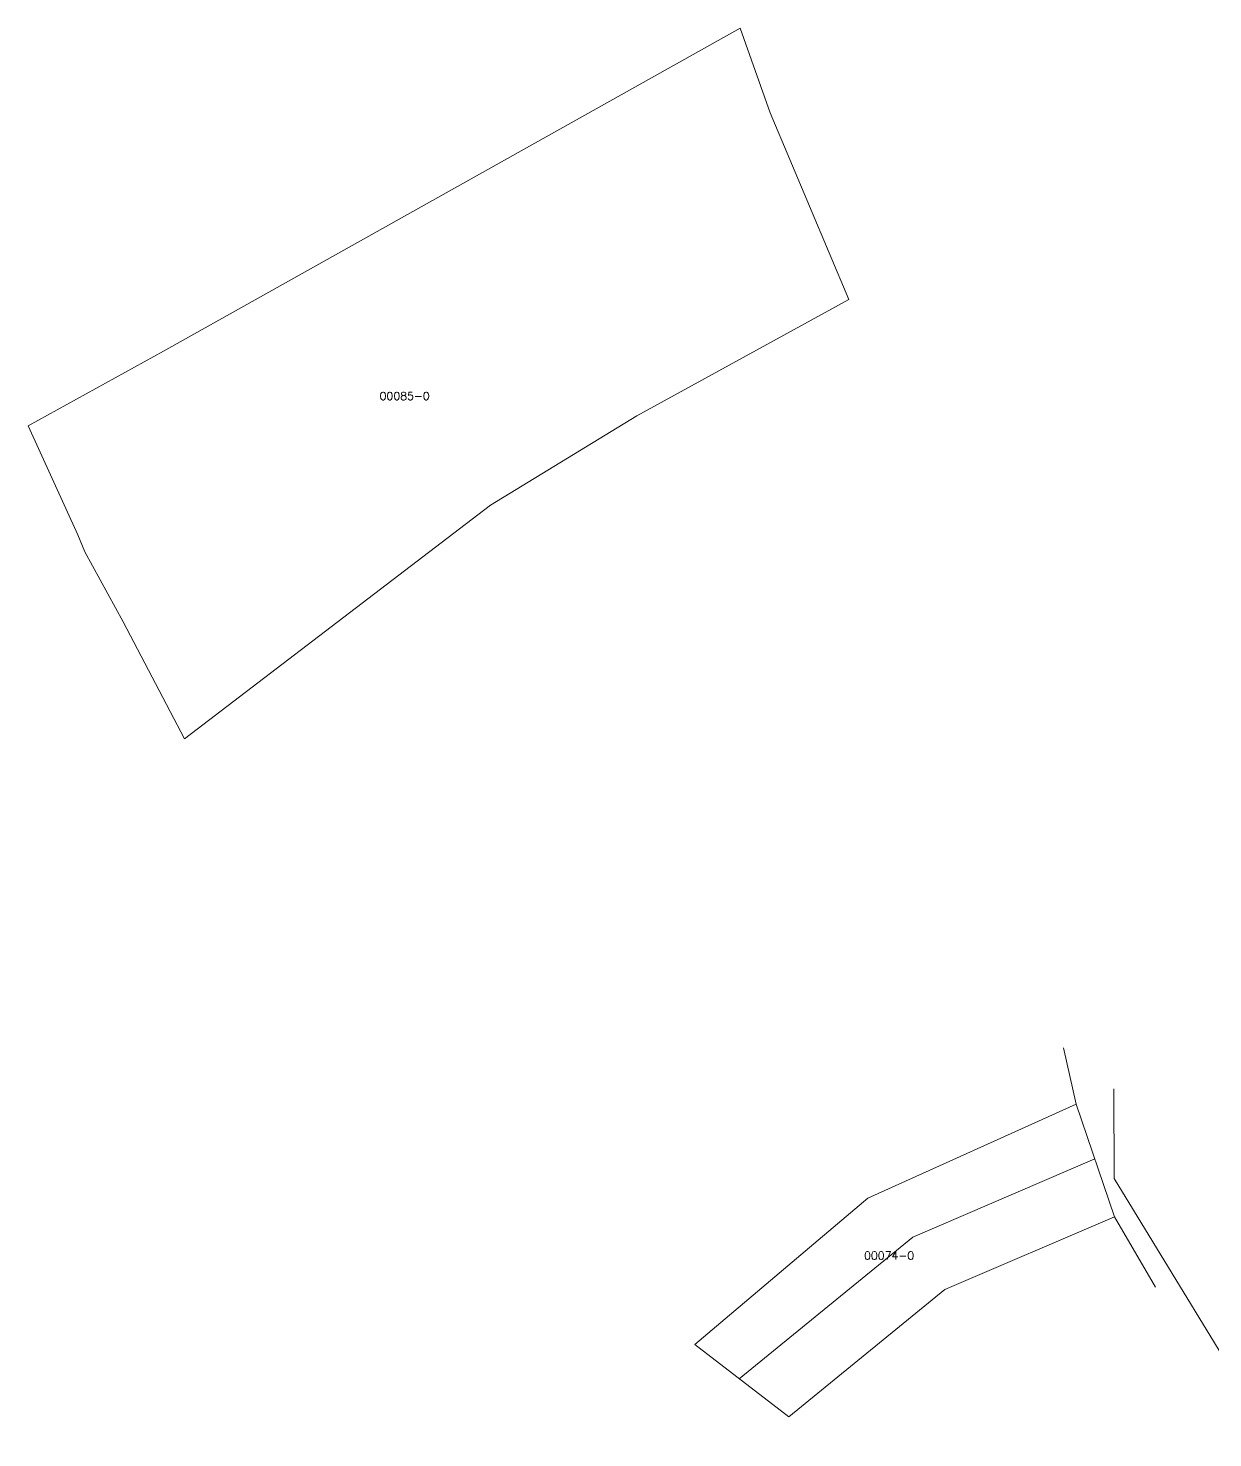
# Model space of a CAD drawing. Header units: metres. Extents: x 7517949 to 7519781, y 4692820 to 4694109.
# Drawn here: x 7518612.3 to 7518982.4, y 4693669.1 to 4694109.4 of the extents above; entities that cross this region are included whole.
import ezdxf

# ---------------------------------------------------------------- set-up
doc = ezdxf.new("R2010")
doc.units = ezdxf.units.M
for name, color, linetype, lineweight in [('Ndarjet', 1, 'Continuous', 0), ('Nr Parceles Baze', 7, 'Continuous', 0), ('Parc-Kojshi', 251, 'Continuous', 0), ('Parcela Baze', 7, 'Continuous', 0)]:
    doc.layers.add(name, color=color, linetype=linetype, lineweight=lineweight)
doc.styles.get("Standard").update_dxf_attribs({"font": 'simplex.shx'})

msp = doc.modelspace()

# ---------------------------------------------------------------- linework, layer by layer
at = {"layer": 'Ndarjet', "flags": 128}
msp.add_lwpolyline([(7518945.52, 4693756.23), (7518888.66, 4693731.85), (7518834.42, 4693687.59)], dxfattribs=at)
at = {"layer": 'Parc-Kojshi'}
for points in [[(7518939.7, 4693773.36), (7518935.69, 4693790.95)], [(7518951.51, 4693778.13), (7518951.52, 4693750.16)], [(7518951.52, 4693750.16), (7519001.05, 4693669.13)], [(7518964.46, 4693716.14), (7518951.65, 4693738.14)]]:
    msp.add_lwpolyline(points, dxfattribs=at)
at = {"layer": 'Parcela Baze', "flags": 128}
msp.add_lwpolyline([(7518661.14, 4693887.42), (7518642.03, 4693924.04), (7518630, 4693945.89), (7518627.85, 4693951.15), (7518612.33, 4693985.24), (7518654.62, 4694008.59), (7518834.76, 4694109.44), (7518844.09, 4694083), (7518868.69, 4694024.66), (7518802.49, 4693988.38), (7518756.79, 4693960.5), (7518661.14, 4693887.42)], dxfattribs=at)
msp.add_lwpolyline([(7518939.7, 4693773.36), (7518874.66, 4693744.02), (7518820.59, 4693698.23), (7518849.93, 4693675.67), (7518898.62, 4693715.41), (7518951.65, 4693738.14)], close=True, dxfattribs=at)

# ---------------------------------------------------------------- texts
at = {"layer": 'Nr Parceles Baze'}
for s, p in [('00085-0', (7518722.11, 4693993.29)), ('00074-0', (7518873.44, 4693724.82))]:
    msp.add_text(s, height=2.5, dxfattribs=at).set_placement(p)

doc.saveas('drawing.dxf')
